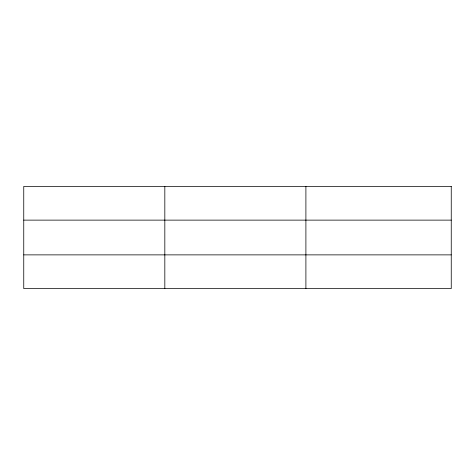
<?xml version="1.0" encoding="UTF-8"?>
<svg xmlns="http://www.w3.org/2000/svg" width="475" height="475" viewBox="0 0 475 475"><rect width="100%" height="100%" fill="white"/><g stroke="black" fill="none" stroke-linecap="round" stroke-linejoin="round"><path stroke-width="0.71" d="M164.825 288.592L164.825 186.408M305.9 288.592L305.9 186.408M23.75 220.127L451.25 220.127M23.75 254.873L451.25 254.873M451.25 186.408L451.25 288.592L23.75 288.592L23.75 186.408L451.25 186.408"/></g></svg>
